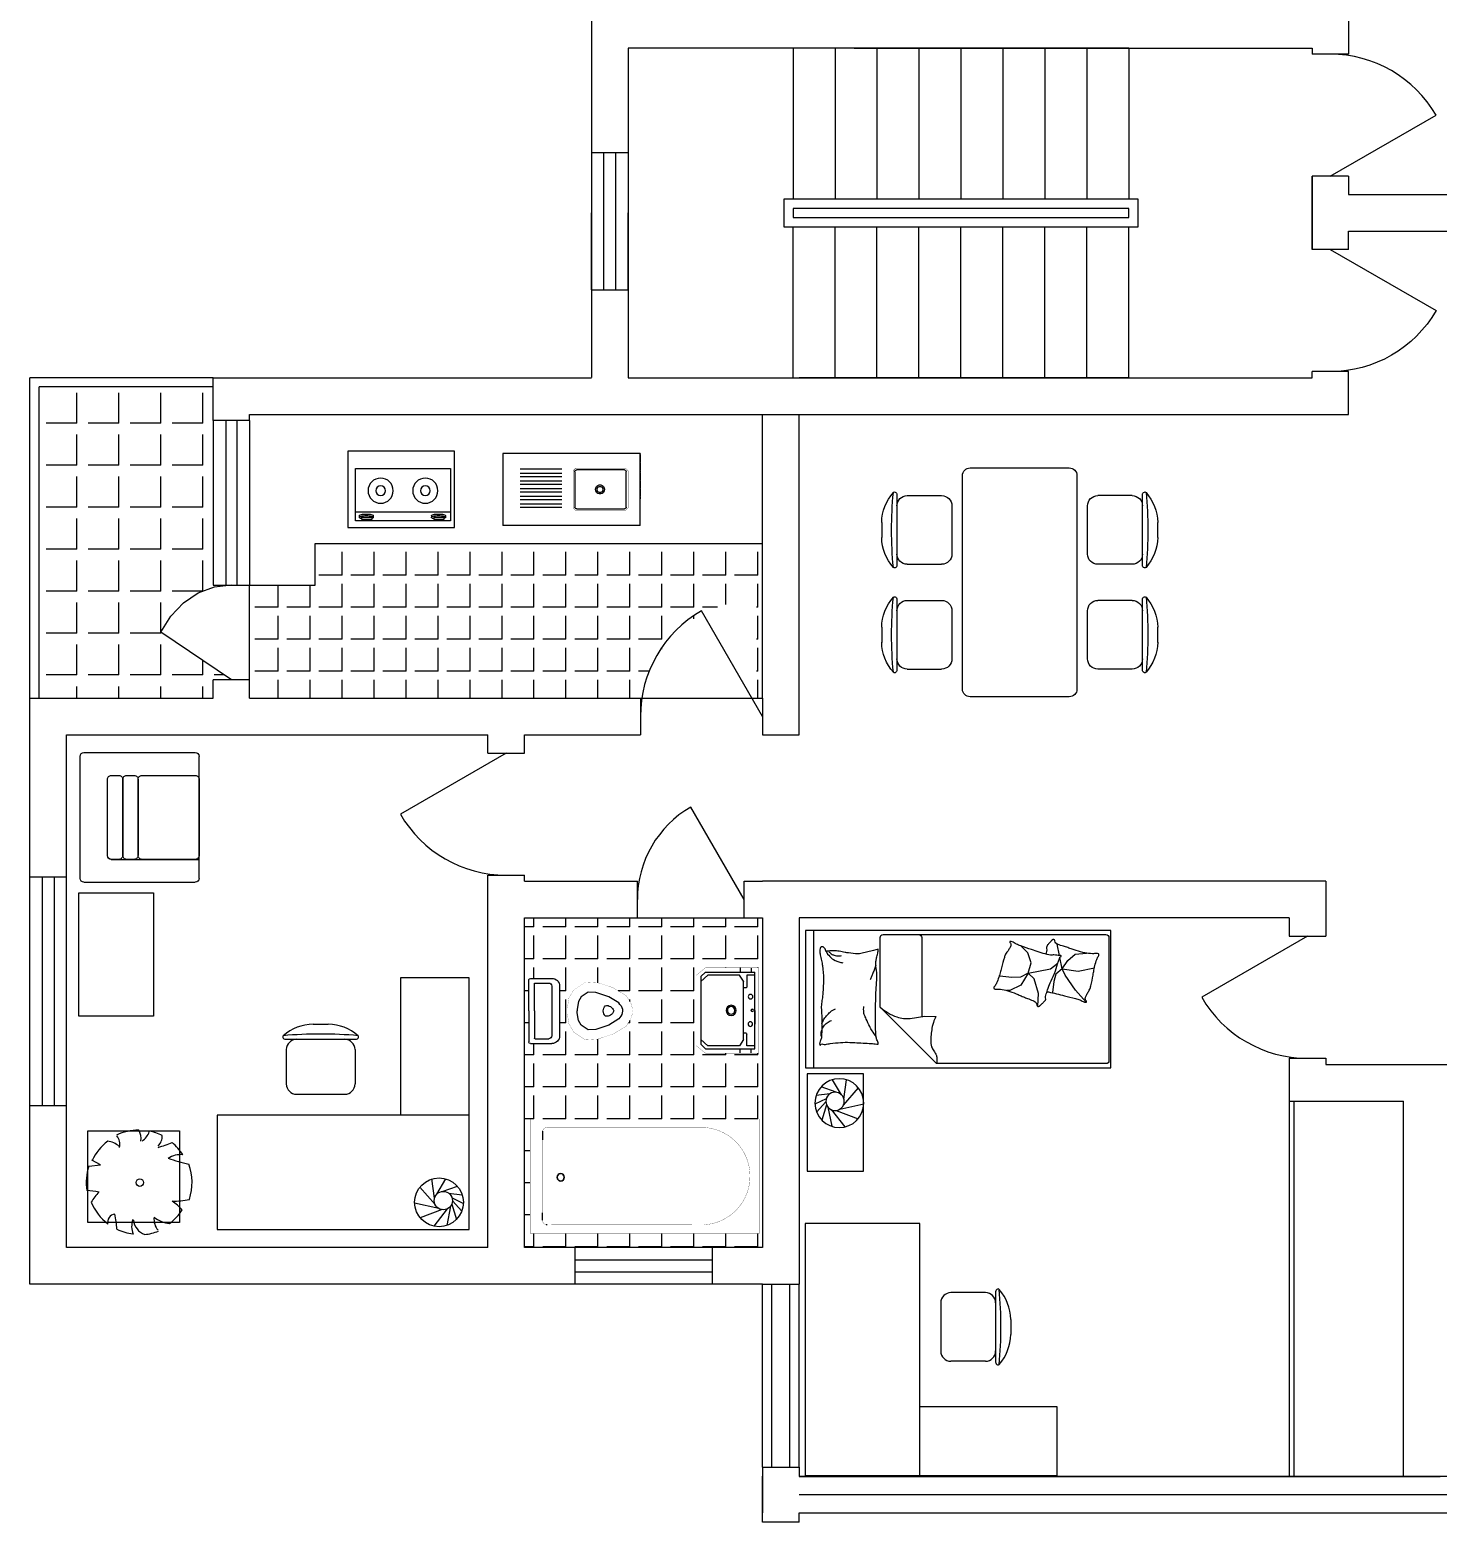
# Model space of a CAD drawing. Header units: millimetres. Extents: x 1155 to 52400, y 456 to 37454.
# Drawn here: x 35085 to 44311, y 456 to 10236 of the extents above; entities that cross this region are included whole.
import ezdxf
from ezdxf.enums import TextEntityAlignment as Align

# ---------------------------------------------------------------- set-up
doc = ezdxf.new("R2010")
doc.units = ezdxf.units.MM
doc.linetypes.add('HIDDEN', pattern=[7.5, 5, -2.5])
for name, color, linetype in [('PUB_WINDW', 7, 'Continuous'), ('STAIR', 2, 'Continuous'), ('TOTHER', 7, 'Continuous'), ('WALL', 255, 'Continuous'), ('WINDOW', 2, 'Continuous')]:
    doc.layers.add(name, color=color, linetype=linetype)
doc.styles.add('DIM_FONT', font='SIMPLEX', dxfattribs={"width": 0.8})
doc.styles.add('SIMPLEX', font='SIMPLEX.SHX')
doc.styles.get("Standard").update_dxf_attribs({"font": 'arial.ttf'})
pattern_1 = [(90, (-20705.88, -145890.8), (-209.55, -1e-14), [152.4, -57.15]), (180, (-20705.88, -145890.8), (-2e-30, -209.55), [152.4, -57.15])]

# ---------------------------------------------------------------- blocks, each defined once
blk = doc.blocks.new('M_E19')
for p, q in [((-323.5, -113.1), (-323.5, -455.5)), ((299.3, -113.1), (-323.5, -113.1)), ((299.3, -455.5), (299.3, -113.1)), ((-323.5, -399.8), (299.3, -399.8)), ((-323.5, -455.5), (299.3, -455.5)), ((-290.9, -422.1), (-290.8, -433.8)), ((-215.7, -431.5), (-280.4, -431.5)), ((-280.4, -431.5), (-280.4, -448.2)), ((-280.4, -448.2), (-215.7, -448.2)), ((-215.7, -448.2), (-215.7, -431.5)), ((-199.1, -423.2), (-199.1, -433.7)), ((182.1, -422.1), (182.2, -433.8)), ((192.6, -431.5), (192.6, -448.2)), ((257.3, -431.5), (192.6, -431.5)), ((192.6, -448.2), (257.3, -448.2)), ((257.3, -448.2), (257.3, -431.5)), ((273.9, -423.2), (273.9, -433.7))]:
    blk.add_line(p, q)
for points in [[(-199.1, -423.2, 0.259034), (-201, -419.8, 0.076276), (-212.5, -414.9, 0.036515), (-226.1, -412.4, 0.026615), (-244.9, -411.4, 0.026615), (-263.8, -412.4, 0.036515), (-277.3, -414.9, 0.076276), (-288.9, -419.8, 0.259034), (-290.8, -423.2, 0.078462), (-290.6, -424.5, 0.056762)], [(-199.1, -433.7, 0.259034), (-201, -430.3, 0.076276), (-212.5, -425.4, 0.036515), (-226.1, -422.9, 0.026615), (-244.9, -421.9, 0.026615), (-263.8, -422.9, 0.036515), (-277.3, -425.4, 0.076276), (-288.9, -430.3, 0.259034), (-290.8, -433.7, 0.259034), (-288.9, -437.2, 0.056762), (-280.4, -441.2, 0.036515)], [(-215.7, -442.9, 0.008736), (-212.5, -442.1, 0.076276), (-201, -437.2, 0.259034), (-199.1, -433.7, 0.259034)], [(273.9, -423.2, 0.259034), (272, -419.8, 0.076276), (260.5, -414.9, 0.036515), (246.9, -412.4, 0.026615), (228.1, -411.4, 0.026615), (209.2, -412.4, 0.036515), (195.7, -414.9, 0.076276), (184.1, -419.8, 0.259034), (182.2, -423.2, 0.078462), (182.4, -424.5, 0.056762)], [(273.9, -433.7, 0.259034), (272, -430.3, 0.076276), (260.5, -425.4, 0.036515), (246.9, -422.9, 0.026615), (228.1, -421.9, 0.026615), (209.2, -422.9, 0.036515), (195.7, -425.4, 0.076276), (184.1, -430.3, 0.259034), (182.2, -433.7, 0.259034), (184.1, -437.2, 0.056762), (192.6, -441.2, 0.036515)], [(257.3, -442.9, 0.008736), (260.5, -442.1, 0.076276), (272, -437.2, 0.259034), (273.9, -433.7, 0.259034)]]:
    blk.add_lwpolyline(points, format="xyb")
at = {"layer": 'TOTHER', "linetype": 'Continuous'}
for p, q in [((-350, 0), (350, 0)), ((-350, -500), (-350, 0)), ((350, 0), (350, -500)), ((350, -500), (-350, -500))]:
    blk.add_line(p, q, dxfattribs=at)
for centre, radius in [((-158.4, -258.5), 82.5), ((134.2, -258.5), 82.5), ((-158.4, -258.5), 31.6), ((134.2, -258.5), 31.6)]:
    blk.add_circle(centre, radius, dxfattribs=at)
at = {"width": 0.8, "flags": 9}
for tag in ['XSIZE', 'YSIZE']:
    blk.add_attdef(tag, (0, 0), '', height=0.5, dxfattribs=at)
blk = doc.blocks.new('M_C36OAK')
for p, q in [((-446.7, 1650), (-446.7, 750)), ((3.3, 1650), (-446.7, 1650)), ((3.3, 750), (3.3, 1650)), ((-1018.8, 1347.2), (-919.6, 1347.2)), ((-1199.2, 1247.2), (-739.2, 1247.2)), ((-1194.2, 1179.7), (-1194.2, 954.7)), ((-744.2, 1179.7), (-744.2, 954.7)), ((-1126.7, 887.2), (-811.7, 887.2)), ((-1646.7, 750), (-1646.7, 0)), ((3.3, 750), (-1646.7, 750)), ((3.3, 0), (3.3, 750)), ((-1646.7, 0), (3.3, 0))]:
    blk.add_line(p, q)
for centre, radius, start, end in [((-1009, 1031.7), 315.6, 91.76514, 130.72654), ((-969.2, -1430.7), 2712.7, 84.8023, 95.1977), ((-929.3, 1031.7), 315.6, 49.27346, 88.23486), ((-1208.4, 1263.3), 10, 130.72654, 202.66999), ((-1199.2, 1267.2), 20, 202.66999, 270), ((-1126.7, 1179.7), 67.5, 90, 180), ((-811.7, 1179.7), 67.5, 0, 90), ((-739.2, 1267.2), 20, 270, 337.33001), ((-730, 1263.3), 10, 337.33001, 49.27346), ((-1126.7, 954.7), 67.5, 180, 270), ((-811.7, 954.7), 67.5, 270, 0)]:
    blk.add_arc(centre, radius, start, end)
at = {"width": 0.8, "flags": 9}
for tag in ['XSIZE', 'YSIZE']:
    blk.add_attdef(tag, (0, 0), '', height=0.5, dxfattribs=at)
blk = doc.blocks.new('M_C5')
for p, q in [((-70.8, 21.3), (-105.6, 120.2)), ((-60.2, 62.7), (-49.6, 152.1)), ((-28.1, 85.6), (7.4, 159.8)), ((-9, 88), (58.7, 149.2)), ((12.2, 83.3), (111.9, 114.4)), ((-54, -14.1), (-153.6, 45)), ((25.5, 75.4), (152, 50)), ((42.3, 52.6), (156.1, -35.1)), ((48.3, 20.6), (102.1, -123.2)), ((-26.4, -30), (-153, -46.9)), ((14.5, -26.2), (-99.1, -125.6)), ((40.5, -2.3), (5.1, -160))]:
    blk.add_line(p, q)
for centre, radius in [((0, 0), 160), ((-11.2, 28), 60)]:
    blk.add_circle(centre, radius)
at = {"width": 0.8, "flags": 9}
for tag in ['XSIZE', 'YSIZE']:
    blk.add_attdef(tag, (0, 0), '', height=0.5, dxfattribs=at)
blk = doc.blocks.new('_DBLK')
blk.add_line((-0.5, 0), (0, -0.866))
blk.add_arc((-0.5, 0), 1, 300, 0)
at = {"style": 'SIMPLEX', "flags": 9}
blk.add_attdef('A', text='', height=1, dxfattribs=at).set_placement((0, 1.5), align=Align.MIDDLE)
blk = doc.blocks.new('_WBLK')
for p, q in [((-0.5, 0.5), (0.5, 0.5)), ((0.5, 0.1667), (-0.5, 0.1667)), ((0.5, -0.1667), (-0.5, -0.1667)), ((-0.5, -0.5), (0.5, -0.5))]:
    blk.add_line(p, q)
at = {"style": 'SIMPLEX', "flags": 9}
blk.add_attdef('A', text='', height=1, dxfattribs=at).set_placement((0, 1.5), align=Align.MIDDLE)
blk = doc.blocks.new('M_C56KIS')
for p, q in [((61.7, 318.4), (71.9, 242.2)), ((71.9, 242.2), (100.9, 299.1)), ((100.9, 299.1), (100.9, 299.1))]:
    blk.add_line(p, q)
blk.add_lwpolyline([(293.5, 324.8), (293.5, -275.2), (-306.5, -275.2), (-306.5, 324.8)], close=True)
blk.add_circle((-45.6, -15.7), 24.7)
for centre, radius, start, end in [((-45.5, -12.3), 339.7, 112.0103, 142.63916), ((-371.3, -21.6), 380.2, 45.97817, 58.53147), ((-666.1, 364.7), 570.3, 348.57282, 356.66489), ((-45.5, -12.3), 347.7, 72.04261, 98.475), ((-45.5, -12.3), 341.3, 37.27508, 64.82454), ((-307.3, 139.4), 56.5, 8.94104, 100.01075), ((-45.5, -12.3), 338.2, 154.34983, 173.03562), ((-402.3, 850.1), 717.9, 274.14646, 282.12381), ((206.6, 198.5), 84.2, 254.85549, 310.96), ((82.2, 215.4), 145.4, 319.72033, 351.71513), ((-45.5, -12.3), 344.9, 0.53215, 25.58564), ((-277.2, -87.6), 115.3, 97.39115, 159.69517), ((-332.4, -104.8), 142.8, 71.80085, 110.59915), ((-45.5, -12.3), 341.7, 185.92362, 201.5277), ((241, 101.5), 125.1, 263.27749, 297.81284), ((333.1, 45), 130.8, 215.38683, 249.7411), ((-45.5, -12.3), 343.9, 334.07665, 348.90213), ((-287, -214.4), 105.9, 81.83138, 131.82782), ((-119.4, -230.2), 194.5, 141.65823, 174.30928), ((1198.9, 166.7), 1057.6, 196.63975, 201.90994), ((262.1, -63.1), 99.6, 227.04539, 270.96505), ((-45.5, -12.3), 333.1, 216.59404, 237.44638), ((-456.1, -26.3), 353.3, 310.85359, 325.19299), ((258.5, -243.2), 424.8, 177.9455, 193.21463), ((1320, -610.6), 1273.6, 161.28649, 167.54511), ((-13.5, -284.1), 151.3, 354.73226, 32.8544), ((-45.5, -12.3), 339.1, 302.60984, 320.67525), ((-45.5, -12.3), 345.8, 251.53073, 290.62997)]:
    blk.add_arc(centre, radius, start, end)
at = {"style": 'DIM_FONT', "width": 0.8, "flags": 9}
for tag in ['YSIZE', 'XSIZE']:
    blk.add_attdef(tag, (0, 0), '', height=0.5, dxfattribs=at)
blk = doc.blocks.new('M_C33SQR')
for p, q in [((-432.9, 755), (-432.9, 25)), ((392.1, 780), (-407.9, 780)), ((417.1, 755), (417.1, 25)), ((242.1, 600), (-257.9, 600)), ((267.1, 575), (267.1, 0)), ((392.1, 0), (-407.9, 0))]:
    blk.add_line(p, q)
for points in [[(242.1, 600), (-257.9, 600, 0.414214), (-282.9, 575), (-282.9, 525, 0.414214), (-257.9, 500), (242.1, 500, 0.414214), (267.1, 525), (267.1, 575, 0.414214)], [(242.1, 500), (-257.9, 500, 0.414214), (-282.9, 475), (-282.9, 425, 0.414214), (-257.9, 400), (242.1, 400, 0.414214), (267.1, 425), (267.1, 475, 0.414214)], [(242.1, 400), (-257.9, 400, 0.414214), (-282.9, 375), (-282.9, 25, 0.414214), (-257.9, 0), (242.1, 0, 0.414214), (267.1, 25), (267.1, 375, 0.414214)]]:
    blk.add_lwpolyline(points, format="xyb", close=True)
for centre, start, end in [((-407.9, 755), 90, 180), ((392.1, 755), 0, 90), ((242.1, 575), 0, 90), ((-407.9, 25), 180, 270), ((392.1, 25), 270, 0)]:
    blk.add_arc(centre, 25, start, end)
at = {"width": 0.8, "flags": 9}
for tag in ['XSIZE', 'YSIZE']:
    blk.add_attdef(tag, (0, 0), '', height=0.5, dxfattribs=at)
blk = doc.blocks.new('M_C55HKH')
for p, q in [((0, -52.4), (900, -52.4)), ((502.6, -488.5), (45.8, -488.5)), ((502.6, -488.5), (871.6, -858.3)), ((25.8, -508.5), (25.8, -1967.8)), ((45.8, -761.1), (564.4, -761.1)), ((871.6, -1967.8), (871.6, -858.3)), ((299.4, -1273), (294.5, -1270)), ((306.6, -1352.3), (299.4, -1273)), ((304.8, -1407.4), (306.6, -1352.3)), ((357, -1410.4), (393.4, -1337.5)), ((393.4, -1337.5), (392.3, -1318.1)), ((146.2, -1456.3), (99.8, -1409.5)), ((210.6, -1478.3), (146.2, -1456.3)), ((278.4, -1459.1), (210.6, -1478.3)), ((278.4, -1459.1), (251, -1605.9)), ((278.4, -1459.1), (304.8, -1407.4)), ((278.4, -1459.1), (357, -1410.4)), ((316.5, -1498.2), (278.4, -1459.1)), ((412.1, -1526.9), (316.5, -1498.2)), ((495.3, -1522.7), (412.1, -1526.9)), ((163.5, -1664.3), (88.8, -1648.6)), ((218.9, -1643.3), (211.2, -1652.3)), ((251, -1605.9), (218.9, -1643.3)), ((249.3, -1682.4), (286.2, -1639.5)), ((286.2, -1639.5), (333.2, -1627.5)), ((333.2, -1627.5), (405.4, -1617.7)), ((195.7, -1717.6), (153.5, -1766.5)), ((249.3, -1682.4), (175.1, -1666.8)), ((249.3, -1682.4), (195.7, -1717.6)), ((249.3, -1682.4), (266, -1787)), ((292.2, -1700.3), (249.3, -1682.4)), ((391.2, -1768.8), (292.2, -1700.3)), ((153.5, -1766.5), (147.3, -1840.5)), ((266, -1787), (242.8, -1892.3)), ((468.8, -1838.9), (391.2, -1768.8)), ((45.8, -1987.8), (851.6, -1987.8))]:
    blk.add_line(p, q)
blk.add_lwpolyline([(0, -2000), (0, 0), (900, 0), (900, -2000)], close=True)
for points in [[(135.1, -133.6, -0.263368), (107.1, -114.8, -0.494818), (116.3, -96.1, -0.049225), (134, -94.3, -0.036831), (157.6, -96.1, -0.031893), (195.6, -104.2, 0.035782), (229.5, -111.2, 0.032941), (319.2, -117.1, 0.026564), (430.4, -111.2, 0.017905), (467.9, -105.8, -0.033397), (488.1, -103.6, -0.03204), (525.2, -104.3, 0.018442), (589.5, -107.3, 0.010837), (654.3, -106.6, 0.014624), (702.2, -103.6, 0.111249), (724.7, -96.3, -0.153708), (741.6, -92.3, -0.076444), (749.1, -94, -0.215512), (751, -96.1, -0.585858), (748.4, -99.1, 0.363489), (743.5, -101.7, 0.191716), (743.4, -113.2, -0.129675), (745.4, -129.9, -0.01735), (742.4, -146.7, 0.019326), (739.8, -161.8, 0.018818), (733.1, -230.1, 0.021828), (732.2, -289.4, 0.006204), (733.6, -323.2, 0.001963), (739.8, -430.1, 0.028341), (744, -466.2, -0.117014), (743.5, -475.1, -0.36606), (742.1, -476.1, -0.03973), (728.5, -473.3, -0.048309), (714.7, -467.8, 0.062981), (704.1, -463.9, 0.04058), (680.7, -460.5, 0.014345), (613.9, -458.3, 0.005484), (488.5, -459, 0.007153), (392.3, -462, 0.008762), (349.8, -464.7, -0.008153), (304.1, -467.6, -0.06251), (247, -463.2, 0.078669), (201.4, -461.2, 0.047825), (179, -465.9, -0.034494), (148.2, -473.3, -0.023571), (122.9, -476.3, -0.510228), (121.9, -475.1), (129.4, -445.1), (150.1, -362.6, 0.073041), (152.1, -343, 0.023305), (146.3, -281.9, 0.018299), (142.3, -259, -0.01097), (134.9, -221, -0.042281), (132, -186.7, -0.027201), (134.9, -133.3)], [(133.4, -149.6, -0.05369), (147.6, -162.6, -0.070312), (155.7, -174.9, -0.015448), (159.5, -183.4, -0.013244), (163.2, -193.7, -0.082127), (166.2, -211.7, -0.064164), (163.2, -234.9)], [(134.9, -133.6, -0.077379), (169.7, -158.9, -0.077379), (195.2, -193.7, -0.047525), (205.1, -218.3, -0.047525), (210.2, -244.3)], [(608.9, -107.4, 0.027842), (585.2, -118, 0.048685), (572.6, -126.1, 0.023666), (544.7, -150.5, 0.031223), (525.7, -171.1, 0.046801), (520.6, -178.8, 0.023191), (512.5, -195.5)], [(690.9, -101.7, 0.088153), (656.4, -105.2, 0.088153), (625.2, -120.5, 0.077547), (603.6, -142.1, 0.077547), (589.5, -169.3)], [(694.7, -462, 0.016108), (655.8, -435.8, 0.024599), (629, -420.7, 0.009477), (579.9, -397.4, 0.015937), (550.1, -385.1, 0.072521), (533.7, -381.5, 0.033339), (497.5, -381.3)], [(225.5, -460.5, 0.009729), (252.8, -451.5, 0.009729), (279.7, -441.4, 0.007971), (301.4, -432.3, 0.007971), (322.9, -422.6)], [(502.6, -488.5, -0.085272), (565.9, -598.6, -0.124044), (575.2, -686.2), (561.5, -781.6), (563.3, -854.1)], [(563.3, -854.1, -0.027362), (601.8, -837.7, -0.040834), (628.9, -830.3, -0.038441), (716.6, -820.8, -0.076528), (760.7, -826.1, -0.103649), (788.2, -840.5, 0.093398), (818.4, -857, 0.072727), (840.5, -860.8, 0.052315), (871.6, -858.3)], [(400.3, -1581.4, 0.025626), (401.8, -1590.8, 0.0108), (426.4, -1696.7, 0.00456), (445.4, -1768.5, 0.01125), (454.1, -1797.4, 0.069394), (461.7, -1813.2, -0.079756), (468.1, -1827, -0.106399), (468.8, -1838.9, -0.328642), (465.8, -1841.8, -0.299547), (460.8, -1839.5, 0.189917), (454.1, -1834.5, 0.033518), (446, -1832.9, 0.075627), (442.4, -1833, 0.053489), (435.9, -1834.8, 0.017838), (417.6, -1843, 0.038394), (397.1, -1855.1, -0.059529), (383.5, -1862.4, -0.035943), (361.9, -1869, -0.011245), (291.4, -1883.8, -0.006203), (259.2, -1889.3, 0.010783), (240.6, -1892.7, 0.019485), (229.8, -1895.4, 0.005062), (188.4, -1907.7, 0.101392), (167.2, -1919.3, -0.223768), (156.1, -1922.3, -0.25558), (152.7, -1919.5, -0.081563), (149.7, -1906.7, -0.071805), (150.7, -1893, 0.069985), (151.8, -1879, 0.03546), (145.4, -1830.7, 0.029432), (130.3, -1774, 0.001554), (121.1, -1746.5, -0.00152), (111.6, -1718.4, -0.004735), (102.3, -1689.3, 0.00382), (90.8, -1653.2, 0.296001), (66.5, -1633.6, -0.649774), (60.7, -1615.9, -0.02319), (64.7, -1612.6, 0.0288), (67.9, -1609.9, 0.005727), (73, -1605.1, -0.004358), (79.6, -1598.7, -0.027528), (94.1, -1586.2, -0.046214), (103.8, -1580.2, -0.194121), (117.3, -1579, 0.133719), (136.6, -1579.7, 0.005779), (154.6, -1575.2, 0.008882)]]:
    blk.add_lwpolyline(points, format="xyb")
blk.add_lwpolyline([(345.4, -1251, 0.101392), (365.7, -1237.8, -0.223768), (376.5, -1234, -0.25558), (380.2, -1236.5, -0.081563), (384.2, -1249.1, -0.071805), (384.2, -1262.7, 0.069985), (384.1, -1276.8, 0.03546), (394.2, -1324.5, 0.029432), (413.7, -1379.8, 0.001554), (425, -1406.6, -0.00152), (436.5, -1433.9, -0.004735), (448, -1462.2, 0.00382), (462.3, -1497.3, 0.296001), (488, -1515, -0.649774), (495.1, -1532.2, -0.02319), (491.4, -1535.7, 0.0288), (488.4, -1538.7, 0.005727), (483.8, -1543.9, -0.004358), (477.7, -1550.8, -0.027528), (464.1, -1564.3, -0.046214), (454.9, -1571.1, -0.194121), (441.5, -1573.2, 0.133719), (422.3, -1574.1, 0.011505), (387.3, -1586.1, 0.008882), (342.6, -1603.5, 0.012426), (285.7, -1628.6, -0.033612), (264.2, -1636.9), (217.8, -1651.5), (182, -1662.8, 0.224341), (170.4, -1673.5, -0.722772), (163.3, -1673.1, -0.103513), (163.2, -1670, 0.053465), (163.5, -1664.3, 0.030109), (161.3, -1645.6, -0.031436), (159.2, -1627.7, -0.05324), (159.9, -1615.6, 0.05518), (160.5, -1603.9, 0.056271), (157, -1583.3, 0.0108), (124.3, -1479.6, 0.00456), (99.8, -1409.5, 0.01125), (89, -1381.3, 0.069394), (80.2, -1366.2, -0.079756), (72.8, -1352.9, -0.106399), (71.2, -1341.1, -0.328642), (73.9, -1337.9, -0.299547), (79.1, -1339.9, 0.189917), (86.1, -1344.3, 0.033518), (94.3, -1345.3, 0.075627), (98, -1345, 0.053489), (104.3, -1342.6, 0.017838), (121.9, -1333, 0.038394), (141.4, -1319.4, -0.059529), (154.4, -1311.1, -0.035943), (175.4, -1302.8, -0.011245), (244.6, -1282.8, -0.006203), (276.3, -1274.7, 0.010783), (294.5, -1270, 0.019485), (305.2, -1266.5, 0.005062)], format="xyb", close=True)
for centre, start, end in [((45.8, -508.5), 90, 180), ((45.8, -741.1), 180, 270), ((45.8, -1967.8), 180, 270), ((851.6, -1967.8), 270, 0)]:
    blk.add_arc(centre, 20, start, end)
at = {"style": 'DIM_FONT', "width": 0.8, "flags": 9}
for tag in ['YSIZE', 'XSIZE']:
    blk.add_attdef(tag, (0, 0), '', height=0.5, dxfattribs=at)
blk = doc.blocks.new('M_E7')
for p, q in [((-10, 111.7), (-151.3, 111.7)), ((0, -101.7), (0, 101.7)), ((-201.3, 61.7), (-201.3, -265.1)), ((-149.8, 60.8), (-149.8, -264.1)), ((-41.4, 80.8), (-129.8, 80.8)), ((-36.4, -101.7), (-36.4, 75.8)), ((-36.4, -101.7), (-36.4, -279.1)), ((0, -101.7), (0, -305.1)), ((-41.4, -284.1), (-129.8, -284.1)), ((-10, -315.1), (-151.3, -315.1))]:
    blk.add_line(p, q)
at = {"const_width": 1}
for points in [[(-651.5, -24.2), (-636.8, -1.2), (-550.4, 50.7), (-450.5, 83.3), (-371.3, 88.4), (-294, 36.9), (-262.2, -17.7), (-251.9, -84.3), (-251.9, -101.7)], [(-650.7, -180.4), (-636.8, -202.2), (-550.4, -254.1), (-450.5, -286.7), (-371.3, -291.8), (-294, -240.3), (-262.2, -185.7), (-251.9, -119.1), (-251.9, -101.7)]]:
    blk.add_lwpolyline(points, dxfattribs=at)
for points in [[(-596.6, -59.2), (-590.1, -49.1), (-523.1, -8.9), (-438.1, 18.9), (-389.1, 22), (-342.7, -8.9), (-324.7, -39.9), (-317, -89.3), (-317, -101.7)], [(-595.8, -145.3), (-590.1, -154.2), (-523.1, -194.5), (-438.1, -222.3), (-389.1, -225.4), (-342.7, -194.5), (-324.7, -163.5), (-317, -114), (-317, -101.7)]]:
    blk.add_lwpolyline(points)
blk.add_lwpolyline([(-644.2, -14.8, 0.39866), (-642.7, -190.6, 0.39866)], format="xyb", dxfattribs=at)
for centre, radius, start, end in [((-151.3, 61.7), 50, 90, 180), ((-10, 101.7), 10, 0, 90), ((-129.8, 60.8), 20, 90, 180), ((-41.4, 75.8), 5, 0, 90), ((-550.8, -101.9), 62.6, 137.03811, 223.97897), ((-510.5, -114.3), 47.8, 77.26414, 164.66522), ((-541.2, -102.8), 54.1, 1.1332, 40.38164), ((-510.5, -89), 47.8, 195.33478, 282.73586), ((-541.2, -100.6), 54.1, 319.61836, 358.8668), ((-151.3, -265.1), 50, 180, 270), ((-129.8, -264.1), 20, 180, 270), ((-41.4, -279.1), 5, 270, 0), ((-10, -305.1), 10, 270, 0)]:
    blk.add_arc(centre, radius, start, end)
at = {"width": 0.8, "flags": 9}
for tag in ['XSIZE', 'YSIZE']:
    blk.add_attdef(tag, (0, 0), '', height=0.5, dxfattribs=at)
blk = doc.blocks.new('M_E0')
for p, q in [((-277.4, -50.8), (-250.9, -50.8)), ((-250.9, -26), (251.3, -26)), ((-250.9, -349.5), (-250.9, -26)), ((-231.8, -26), (-231.8, -79)), ((-231.8, -79), (-154.3, -79)), ((-149.3, -84), (-149.3, -100.3)), ((0.2, -26), (-89.8, -26)), ((-89.8, -26), (90.2, -26)), ((148.2, -84), (148.2, -100.3)), ((232.2, -79), (153.2, -79)), ((232.2, -26), (232.2, -79)), ((251.3, -349.5), (251.3, -26)), ((279.3, -50.8), (252.7, -50.8)), ((-278.9, -123.2), (-250.9, -123.2)), ((-190.6, -100.3), (-231.8, -126.8)), ((-231.8, -126.8), (-231.8, -335.3)), ((-190.6, -100.3), (189.4, -100.3)), ((192.2, -101.1), (232.1, -126.8)), ((232.1, -126.8), (232.1, -335.3)), ((280.7, -123.2), (252.7, -123.2)), ((-221.5, -381.3), (-250.9, -349.5)), ((-231.8, -335.3), (-190.6, -381.3)), ((221.8, -381.3), (-221.5, -381.3)), ((232.1, -335.3), (190.9, -381.3)), ((221.8, -381.3), (251.3, -349.5))]:
    blk.add_line(p, q)
at = {"const_width": 1.5}
for points in [[(-280, 0), (-280, -350)], [(-280, 0), (280, 0)], [(280, 0), (280, -350)], [(-280, -350), (-230, -410)], [(280, -350), (230, -410)], [(-230, -410), (230, -410)]]:
    blk.add_lwpolyline(points, dxfattribs=at)
for centre, radius in [((-88.9, -56.1), 15), ((0.9, -43.7), 8), ((90.8, -54.3), 15), ((0.9, -181.6), 33.1), ((0.9, -181.6), 24.9)]:
    blk.add_circle(centre, radius)
for centre, start, end in [((-154.3, -84), 0, 90), ((153.2, -84), 90, 180), ((189.4, -105.3), 57.24435, 90)]:
    blk.add_arc(centre, 5, start, end)
at = {"width": 0.8, "flags": 9}
for tag in ['XSIZE', 'YSIZE']:
    blk.add_attdef(tag, (0, 0), '', height=0.5, dxfattribs=at)
blk = doc.blocks.new('M_E4')
for p, q in [((670.2, -79.9), (670.2, -136.6)), ((670.2, -85.9), (670.2, -97)), ((670, -662.9), (670, -613.6))]:
    blk.add_line(p, q)
at = {"const_width": 1.5}
for points in [[(-750, -750), (-750, 0)], [(-750, 0), (750, 0)], [(750, 0), (750, -750)], [(607.9, -55.9), (640.2, -55.9)], [(670, -89.8), (670, -656.4)], [(670, -662.9), (670, -654.6)], [(750, -750), (-750, -750)]]:
    blk.add_lwpolyline(points, dxfattribs=at)
for points in [[(-399.3, -55.8, 0.930688), (-387.6, -693, 0.930688)], [(670.2, -85.9, 0.414214), (640.2, -55.9, 0.414214)], [(670, -89.8, 0.041784), (669.6, -84.8, 0.412615)], [(640, -692.9, 0.414214), (670, -662.9, 0.414214)]]:
    blk.add_lwpolyline(points, format="xyb", dxfattribs=at)
at = {"const_width": 1.5, "flags": 128}
for points in [[(-399.3, -55.8), (607.9, -55.9)], [(-399.3, -694.2), (645.3, -692.5)]]:
    blk.add_lwpolyline(points, dxfattribs=at)
for radius in [25, 23]:
    blk.add_circle((550, -381.2), radius)
blk.add_arc((640, -662.9), 30, 270, 280.17596)
at = {"width": 0.8, "flags": 9}
for tag in ['XSIZE', 'YSIZE']:
    blk.add_attdef(tag, (0, 0), '', height=0.5, dxfattribs=at)
blk = doc.blocks.new('M_C25MYD')
for p, q in [((-389.1, 921.2), (-289.9, 921.2)), ((297.8, 921.2), (396.9, 921.2)), ((-569.5, 821.2), (-109.5, 821.2)), ((117.3, 821.2), (577.3, 821.2)), ((-564.5, 753.7), (-564.5, 528.7)), ((-114.5, 753.7), (-114.5, 528.7)), ((122.3, 753.7), (122.3, 528.7)), ((572.3, 753.7), (572.3, 528.7)), ((703.9, 391.9), (-696.1, 391.9)), ((-497, 461.2), (-182, 461.2)), ((189.8, 461.2), (504.8, 461.2)), ((-746.1, 341.9), (-746.1, -308.1)), ((753.9, -308.1), (753.9, 341.9)), ((-696.1, -358.1), (703.9, -358.1)), ((-182, -427.3), (-497, -427.3)), ((504.8, -427.3), (189.8, -427.3)), ((-564.5, -719.8), (-564.5, -494.8)), ((-114.5, -719.8), (-114.5, -494.8)), ((122.3, -719.8), (122.3, -494.8)), ((572.3, -719.8), (572.3, -494.8)), ((-109.5, -787.3), (-569.5, -787.3)), ((577.3, -787.3), (117.3, -787.3)), ((-289.9, -887.3), (-389.1, -887.3)), ((396.9, -887.3), (297.8, -887.3))]:
    blk.add_line(p, q)
for centre, radius, start, end in [((-379.3, 605.7), 315.6, 91.76514, 130.72654), ((-299.6, 605.7), 315.6, 49.27346, 88.23486), ((307.5, 605.7), 315.6, 91.76514, 130.72654), ((387.2, 605.7), 315.6, 49.27346, 88.23486), ((-578.7, 837.3), 10, 130.72654, 202.66999), ((-569.5, 841.2), 20, 202.66999, 270), ((-339.5, -1856.7), 2712.7, 84.8023, 95.1977), ((-497, 753.7), 67.5, 90, 180), ((-182, 753.7), 67.5, 0, 90), ((-109.5, 841.2), 20, 270, 337.33001), ((-100.3, 837.3), 10, 337.33001, 49.27346), ((108.1, 837.3), 10, 130.72654, 202.66999), ((117.3, 841.2), 20, 202.66999, 270), ((347.3, -1856.7), 2712.7, 84.8023, 95.1977), ((189.8, 753.7), 67.5, 90, 180), ((504.8, 753.7), 67.5, 0, 90), ((577.3, 841.2), 20, 270, 337.33001), ((586.6, 837.3), 10, 337.33001, 49.27346), ((-497, 528.7), 67.5, 180, 270), ((-182, 528.7), 67.5, 270, 0), ((189.8, 528.7), 67.5, 180, 270), ((504.8, 528.7), 67.5, 270, 0), ((-696.1, 341.9), 50, 90, 180), ((703.9, 341.9), 50, 0, 90), ((-696.1, -308.1), 50, 180, 270), ((703.9, -308.1), 50, 270, 0), ((-497, -494.8), 67.5, 90, 180), ((-182, -494.8), 67.5, 0, 90), ((189.8, -494.8), 67.5, 90, 180), ((504.8, -494.8), 67.5, 0, 90), ((-497, -719.8), 67.5, 180, 270), ((-182, -719.8), 67.5, 270, 0), ((189.8, -719.8), 67.5, 180, 270), ((504.8, -719.8), 67.5, 270, 0), ((-578.7, -803.5), 10, 157.33001, 229.27346), ((-569.5, -807.3), 20, 90, 157.33001), ((-379.3, -571.9), 315.6, 229.27346, 268.23486), ((-339.5, 1890.5), 2712.7, 264.8023, 275.1977), ((-299.6, -571.9), 315.6, 271.76514, 310.72654), ((-109.5, -807.3), 20, 22.66999, 90), ((-100.3, -803.5), 10, 310.72654, 22.66999), ((108.1, -803.5), 10, 157.33001, 229.27346), ((117.3, -807.3), 20, 90, 157.33001), ((307.5, -571.9), 315.6, 229.27346, 268.23486), ((347.3, 1890.5), 2712.7, 264.8023, 275.1977), ((387.2, -571.9), 315.6, 271.76514, 310.72654), ((577.3, -807.3), 20, 22.66999, 90), ((586.6, -803.5), 10, 310.72654, 22.66999)]:
    blk.add_arc(centre, radius, start, end)
at = {"width": 0.8, "flags": 9}
for tag in ['XSIZE', 'YSIZE']:
    blk.add_attdef(tag, (0, 0), '', height=0.5, dxfattribs=at)
blk = doc.blocks.new('M_E16')
for p, q in [((-358.7, -350.6), (-358.7, -119.3)), ((-346.9, -107.1), (-34.1, -107.1)), ((-22.3, -119.3), (-22.3, -350.6)), ((63.3, -103.3), (335.6, -103.3)), ((63.3, -131.7), (335.6, -131.7)), ((63.3, -153.3), (335.6, -153.3)), ((63.3, -181.7), (335.6, -181.7)), ((63.3, -203.3), (335.6, -203.3)), ((63.3, -231.7), (335.6, -231.7)), ((63.3, -253.3), (335.6, -253.3)), ((63.3, -281.7), (335.6, -281.7)), ((-34.1, -362.8), (-346.9, -362.8)), ((63.3, -303.3), (335.6, -303.3)), ((63.3, -331.7), (335.6, -331.7)), ((63.3, -353.3), (335.6, -353.3))]:
    blk.add_line(p, q)
for points, const_width in [([(-352.8, -95), (-370.5, -113.2)], 1.91), ([(-352.8, -95), (-28.2, -95)], 1.8), ([(-10.5, -113.2), (-28.2, -95)], 1.91), ([(-370.5, -356.7), (-370.5, -113.2)], 2), ([(-10.5, -113.2), (-10.5, -356.7)], 2), ([(-370.5, -356.7), (-352.8, -375)], 1.91), ([(-28.2, -375), (-352.8, -375)], 1.8), ([(-28.2, -375), (-10.5, -356.7)], 1.91)]:
    blk.add_lwpolyline(points, dxfattribs=dict(const_width=const_width))
for points in [[(-346.9, -107.1), (-350.9, -107.9), (-354.4, -110), (-357.1, -113.2), (-358.5, -117.2), (-358.7, -119.3)], [(-22.3, -119.3), (-23, -115.1), (-25, -111.5), (-28.2, -108.8), (-32, -107.3), (-34.1, -107.1)], [(-216.3, -235), (-214.5, -245.4), (-209.4, -254.5), (-201.5, -261.3), (-191.9, -264.9), (-181.7, -264.9), (-172, -261.3), (-164.2, -254.5), (-159.1, -245.4), (-157.3, -235), (-159.1, -224.6), (-164.2, -215.4), (-172, -208.6), (-181.7, -205), (-191.9, -205), (-201.5, -208.6), (-209.4, -215.4), (-214.5, -224.6), (-216.3, -235)], [(-206, -235), (-204.8, -241.7), (-201.5, -247.7), (-196.4, -252.1), (-190.1, -254.4), (-183.5, -254.4), (-177.2, -252.1), (-172.1, -247.7), (-168.8, -241.7), (-167.6, -235), (-168.8, -228.2), (-172.1, -222.2), (-177.2, -217.8), (-183.5, -215.5), (-190.1, -215.5), (-196.4, -217.8), (-201.5, -222.2), (-204.8, -228.2), (-206, -235)], [(-358.7, -350.6), (-358, -354.8), (-355.9, -358.4), (-352.8, -361.2), (-348.9, -362.6), (-346.9, -362.8)], [(-34.1, -362.8), (-30, -362.1), (-26.5, -359.9), (-23.9, -356.7), (-22.4, -352.7), (-22.3, -350.6)]]:
    blk.add_lwpolyline(points)
at = {"layer": 'TOTHER', "linetype": 'Continuous'}
for p, q in [((-450, 0), (450, 0)), ((-450, -470.6), (-450, 0)), ((450, 0), (450, -470.6)), ((-450, -470.6), (450, -470.6))]:
    blk.add_line(p, q, dxfattribs=at)
at = {"layer": 'TOTHER', "linetype": 'HIDDEN'}
blk.add_line((-450, 0), (-450, -300), dxfattribs=at)
at = {"width": 0.8, "flags": 9}
for tag in ['XSIZE', 'YSIZE']:
    blk.add_attdef(tag, (0, 0), '', height=0.5, dxfattribs=at)
blk = doc.blocks.new('1T4F30')
h = blk.add_hatch()
h.set_pattern_fill('ANGLE,_O', color=256, scale=1000, angle=90)
h.set_pattern_definition([(90, (-1458.43, -225267.3), (-275, -2e-14), [200, -75]), (180, (-1458.43, -225267.3), (0, -275), [200, -75])])
h.paths.add_polyline_path([(-21168.6, -26373.7), (-21085.5, -26286.4), (-20988.7, -26221.1), (-20891.2, -26184.2), (-20891.2, -25090.9), (-20891.2, -24870.9), (-22031.2, -24870.9), (-22031.2, -26910.9), (-20891.2, -26910.9), (-20891.2, -26790.9), (-20771.2, -26790.9), (-21234.2, -26479.2)])
h = blk.add_hatch()
h.set_pattern_fill('ANGLE,_O', color=256, scale=30, angle=90)
h.set_pattern_definition(pattern_1)
h.paths.add_polyline_path([(-20222.4, -25897.4), (-20222.4, -26169.6), (-20651.2, -26169.6), (-20651.2, -26790.9), (-20651.2, -26910.9), (-18091.2, -26910.9), (-18081.7, -26910.9, -0.3685), (-17331.2, -26270.9), (-17331.2, -26910.9), (-17291.2, -26910.9), (-17291.2, -25897.4)])
h = blk.add_hatch()
h.set_pattern_fill('ANGLE,_O', color=256, scale=30, angle=90)
h.set_pattern_definition(pattern_1)
h.paths.add_polyline_path([(-17291.2, -28350.9), (-17411.2, -28350.9), (-18111.2, -28350.9), (-18851.2, -28350.9), (-18851.2, -30510.9), (-18521.2, -30510.9), (-17621.2, -30510.9), (-17291.2, -30510.9)])
h.paths.add_polyline_path([(-17725.1, -29187.7), (-17725.1, -28727.7), (-17665.1, -28677.7), (-17315.1, -28677.7), (-17315.1, -29237.7), (-17665.1, -29237.7)], flags=16)
h.paths.add_polyline_path([(-18185.1, -29061.1), (-18271.5, -29113), (-18371.4, -29145.7), (-18450.6, -29150.7), (-18527.9, -29099.2), (-18559.7, -29044.6), (-18570.1, -28978), (-18570.1, -28960.6), (-18570.1, -28943.2), (-18559.7, -28876.6), (-18527.9, -28822.1), (-18450.6, -28770.5), (-18371.4, -28775.6), (-18271.5, -28808.2), (-18185.1, -28860.1), (-18173, -28879, -0.36575), (-18174.1, -29043.8)], flags=16)
h.paths.add_polyline_path([(-17696.4, -29179.2), (-17696.4, -28735.9), (-17664.6, -28706.4), (-17341.1, -28706.4), (-17341.1, -29208.6), (-17664.6, -29208.6)], flags=0)
h.paths.add_polyline_path([(-18231.8, -29013.2), (-18298.8, -29053.4), (-18383.8, -29081.2), (-18432.8, -29084.3), (-18479.2, -29053.4), (-18497.2, -29022.4), (-18504.9, -28973), (-18504.9, -28960.6), (-18504.9, -28948.3), (-18497.2, -28898.8), (-18479.2, -28867.9), (-18432.8, -28836.9), (-18383.8, -28840.1), (-18298.8, -28867.9), (-18231.8, -28908.1), (-18225.3, -28918.2, -0.39866), (-18226.1, -29004.3)], flags=0)
h.paths.add_polyline_path([(-18321.9, -28994.6, -0.172948), (-18334.8, -28960.6, -0.172948), (-18321.9, -28926.6, -0.40099), (-18265.3, -28960.6, -0.40099)], flags=0)
h.paths.add_polyline_path([(-17313.1, -29669.1), (-17313.1, -30419.1), (-18813.1, -30419.1), (-18813.1, -29669.1)], flags=16)
h.paths.add_polyline_path([(-18733.1, -29758.6, -0.00012), (-18733.1, -29758.6), (-18733.1, -29759, -0.002696)], flags=0)
h.paths.add_polyline_path([(-17529.7, -28956.8, -1), (-17463.6, -28956.8, -1)], flags=0)
h.paths.add_polyline_path([(-17521.6, -28956.8, -1), (-17471.7, -28956.8, -1)], flags=0)
h.paths.add_polyline_path([(-17386.2, -29046.6, -1), (-17356.2, -29046.6, -1)], flags=0)
h.paths.add_polyline_path([(-18670.6, -29174), (-18811.9, -29174, -0.414214), (-18821.9, -29164), (-18821.9, -28960.6), (-18821.9, -28757.2, -0.414214), (-18811.9, -28747.2), (-18670.6, -28747.2, -0.414214), (-18620.6, -28797.2), (-18620.6, -29124, -0.414214)], flags=16)
h.paths.add_polyline_path([(-17350.8, -28956.8, -1), (-17366.8, -28956.8, -1)], flags=0)
h.paths.add_polyline_path([(-17384.4, -28866.9, -1), (-17354.4, -28866.9, -1)], flags=0)
h.paths.add_polyline_path([(-18672.1, -29123.1, -0.414214), (-18692.1, -29143.1), (-18780.5, -29143.1, -0.414214), (-18785.5, -29138.1), (-18785.5, -28960.6), (-18785.5, -28783.2, -0.414214), (-18780.5, -28778.2), (-18692.1, -28778.2, -0.414214), (-18672.1, -28798.2)], flags=0)
h.paths.add_polyline_path([(-18588.1, -30050.3, -1), (-18638.1, -30050.3, -1)], flags=0)
for p, q in [((-22091.2, -26910.9), (-22091.2, -24810.9)), ((-20891.2, -24810.9), (-22091.2, -24810.9)), ((-22031.2, -26910.9), (-22031.2, -24870.9)), ((-20891.2, -24870.9), (-22031.2, -24870.9)), ((-20222.4, -25897.4), (-17291.2, -25897.4)), ((-20222.4, -26169.6), (-20222.4, -25897.4)), ((-20882.4, -26180.8), (-20771.2, -26167.2)), ((-20651.2, -26169.6), (-20222.4, -26169.6)), ((-20651.2, -26790.9), (-20651.2, -26169.6)), ((-18091.2, -26910.9), (-17291.2, -26910.9)), ((-18111.2, -28350.9), (-17411.2, -28350.9)), ((-13841.2, -29550.9), (-13841.2, -32010.9)), ((-13811.2, -29550.9), (-13811.2, -32010.9))]:
    blk.add_line(p, q)
for points in [[(-21769.7, -28995.4), (-21769.7, -28186.6), (-21281, -28186.6), (-21281, -28995.4)], [(-16630.6, -30011.2), (-16630.6, -29373.9), (-16998.4, -29373.9), (-16998.4, -30011.2)]]:
    blk.add_lwpolyline(points, close=True)
at = {"layer": 'STAIR', "ltscale": 1000}
for p, q in [((-14891.2, -22650.9), (-17091.2, -22650.9)), ((-17091.2, -22650.9), (-17091.2, -23640.9)), ((-16816.2, -22650.9), (-16816.2, -23640.9)), ((-16541.2, -22650.9), (-16541.2, -23640.9)), ((-16266.2, -22650.9), (-16266.2, -23640.9)), ((-15991.2, -22650.9), (-15991.2, -23640.9)), ((-15716.2, -22650.9), (-15716.2, -23640.9)), ((-15441.2, -22650.9), (-15441.2, -23640.9)), ((-15166.2, -22650.9), (-15166.2, -23640.9)), ((-14891.2, -22650.9), (-14891.2, -23640.9)), ((-14831.2, -23640.9), (-17151.2, -23640.9)), ((-17151.2, -23640.9), (-17151.2, -23820.9)), ((-14831.2, -23820.9), (-14831.2, -23640.9)), ((-14891.2, -23700.9), (-17091.2, -23700.9)), ((-17091.2, -23700.9), (-17091.2, -23760.9)), ((-17091.2, -23760.9), (-14891.2, -23760.9)), ((-14891.2, -23760.9), (-14891.2, -23700.9)), ((-17151.2, -23820.9), (-14831.2, -23820.9)), ((-17091.2, -24810.9), (-17091.2, -23820.9)), ((-16816.2, -24810.9), (-16816.2, -23820.9)), ((-16541.2, -24810.9), (-16541.2, -23820.9)), ((-16266.2, -24810.9), (-16266.2, -23820.9)), ((-15991.2, -24810.9), (-15991.2, -23820.9)), ((-15716.2, -24810.9), (-15716.2, -23820.9)), ((-15441.2, -24810.9), (-15441.2, -23820.9)), ((-15166.2, -24810.9), (-15166.2, -23820.9)), ((-14891.2, -24810.9), (-14891.2, -23820.9)), ((-17091.2, -24810.9), (-14891.2, -24810.9))]:
    blk.add_line(p, q, dxfattribs=at)
at = {"layer": 'STAIR'}
for p, q in [((-14891.2, -24810.9), (-17051.2, -24810.9)), ((-17051.2, -24810.9), (-14891.2, -24810.9))]:
    blk.add_line(p, q, dxfattribs=at)
at = {"layer": 'WALL', "ltscale": 1000}
for p, q in [((-18411.2, -22410.9), (-18411.2, -23335.6)), ((-13451.2, -22410.9), (-13451.2, -22690.9)), ((-18171.2, -22650.9), (-18171.2, -23335.6)), ((-16691.2, -22650.9), (-18171.2, -22650.9)), ((-16691.2, -22650.9), (-13691.2, -22650.9)), ((-13691.2, -22650.9), (-13691.2, -22690.9)), ((-13451.2, -22690.9), (-13691.2, -22690.9)), ((-18411.2, -23335.6), (-18171.2, -23335.6)), ((-13691.2, -23490.9), (-13691.2, -23850.9)), ((-13451.2, -23490.9), (-13691.2, -23490.9)), ((-13451.2, -23490.9), (-13451.2, -23610.9)), ((-13451.2, -23610.9), (-6791.7, -23610.9)), ((-18411.2, -24235.6), (-18411.2, -23730.9)), ((-18171.2, -23730.9), (-18171.2, -24810.9)), ((-18171.2, -24235.6), (-18171.2, -23730.9)), ((-13451.2, -23850.9), (-6791.2, -23850.9)), ((-18411.2, -24235.6), (-18171.2, -24235.6)), ((-18411.2, -24235.6), (-18411.2, -24810.4)), ((-18171.2, -24810.9), (-13691.2, -24810.9)), ((-19311.2, -25050.9), (-13451.2, -25050.9))]:
    blk.add_line(p, q, dxfattribs=at)
at = {"layer": 'WALL'}
for p, q in [((-13691.2, -23970.9), (-13691.2, -23490.9)), ((-13691.2, -23490.9), (-13691.2, -23970.9)), ((-13451.2, -23490.9), (-13691.2, -23490.9)), ((-13451.2, -23490.9), (-13691.2, -23490.9)), ((-13451.2, -23490.9), (-13451.2, -23610.9)), ((-13451.2, -23490.9), (-13451.2, -23610.9)), ((-13451.2, -23610.9), (-7091.2, -23610.9)), ((-13451.2, -23610.9), (-7091.2, -23610.9)), ((-13451.2, -23610.9), (-7091.2, -23610.9)), ((-13451.2, -23610.9), (-7091.2, -23610.9)), ((-13451.2, -23850.9), (-6791.2, -23850.9)), ((-13451.2, -23850.9), (-6791.2, -23850.9)), ((-13451.2, -23850.9), (-6791.2, -23850.9)), ((-13451.2, -23850.9), (-6791.2, -23850.9)), ((-13451.2, -23970.9), (-13451.2, -23850.9)), ((-13451.2, -23970.9), (-13451.2, -23850.9)), ((-13451.2, -23970.9), (-13691.2, -23970.9)), ((-13451.2, -23970.9), (-13691.2, -23970.9)), ((-20891.2, -24810.9), (-18411.7, -24810.9)), ((-20891.2, -25090.9), (-20891.2, -24810.9)), ((-20891.2, -25090.9), (-20891.2, -24810.9)), ((-18131.2, -24810.9), (-13691.2, -24810.9)), ((-18131.2, -24810.9), (-13691.2, -24810.9)), ((-13691.2, -24810.9), (-13691.2, -24770.9)), ((-13691.2, -24810.9), (-13691.2, -24770.9)), ((-13451.2, -24770.9), (-13691.2, -24770.9)), ((-13451.2, -24770.9), (-13691.2, -24770.9)), ((-13451.2, -25050.9), (-13451.2, -24770.9)), ((-13451.2, -25050.9), (-13451.2, -24770.9)), ((-20651.2, -25090.9), (-20891.2, -25090.9)), ((-20651.2, -25090.9), (-20891.2, -25090.9)), ((-20651.2, -25050.9), (-17291.2, -25050.9)), ((-20651.2, -25050.9), (-17291.2, -25050.9)), ((-20651.2, -25090.9), (-20651.2, -25050.9)), ((-20651.2, -25090.9), (-20651.2, -25050.9)), ((-17291.2, -26910.9), (-17291.2, -25050.9)), ((-17051.2, -25050.9), (-13451.2, -25050.9)), ((-17051.2, -25050.9), (-13451.2, -25050.9)), ((-17051.2, -27150.9), (-17051.2, -25050.9)), ((-20891.2, -26910.9), (-20891.2, -26790.9)), ((-20651.2, -26790.9), (-20891.2, -26790.9)), ((-20651.2, -26910.9), (-20651.2, -26790.9)), ((-22091.2, -28080.9), (-22091.2, -26910.9)), ((-22091.2, -26910.9), (-20891.2, -26910.9)), ((-20651.2, -26910.9), (-18091.2, -26910.9)), ((-18091.2, -26910.9), (-18091.2, -27150.9)), ((-17291.2, -26910.9), (-17291.2, -27150.9)), ((-21851.2, -27150.9), (-19091.2, -27150.9)), ((-21851.2, -28080.9), (-21851.2, -27150.9)), ((-19091.2, -27270.9), (-19091.2, -27150.9)), ((-18851.2, -27270.9), (-18851.2, -27150.9)), ((-18851.2, -27150.9), (-18091.2, -27150.9)), ((-17291.2, -27150.9), (-17051.2, -27150.9)), ((-19091.2, -27270.9), (-18851.2, -27270.9)), ((-22091.2, -28080.9), (-21851.2, -28080.9)), ((-19091.2, -28110.9), (-19091.2, -28070.9)), ((-19091.2, -28070.9), (-18851.2, -28070.9)), ((-19091.2, -30510.9), (-19091.2, -28110.9)), ((-18851.2, -28110.9), (-18851.2, -28070.9)), ((-18851.2, -28110.9), (-18111.2, -28110.9)), ((-18111.2, -28350.9), (-18111.2, -28110.9)), ((-17411.2, -28110.9), (-17291.2, -28110.9)), ((-17411.2, -28350.9), (-17411.2, -28110.9)), ((-13601.2, -28110.9), (-17291.2, -28110.9)), ((-13601.2, -28110.9), (-13601.2, -28470.9)), ((-18851.2, -30510.9), (-18851.2, -28350.9)), ((-18851.2, -28350.9), (-18111.2, -28350.9)), ((-17411.2, -28350.9), (-17291.2, -28350.9)), ((-17291.2, -28350.9), (-17291.2, -30510.9)), ((-17051.2, -28350.9), (-17051.2, -30750.9)), ((-13841.2, -28350.9), (-17051.2, -28350.9)), ((-13841.2, -28350.9), (-13841.2, -28470.9)), ((-13841.2, -28470.9), (-13601.2, -28470.9)), ((-13841.2, -29270.9), (-13601.2, -29270.9)), ((-13841.2, -29270.9), (-13841.2, -29550.9)), ((-13601.2, -29270.9), (-13601.2, -29310.9)), ((-13601.2, -29310.9), (-12341.2, -29310.9)), ((-22091.2, -29580.9), (-21851.2, -29580.9)), ((-22091.2, -30750.9), (-22091.2, -29580.9)), ((-21851.2, -30510.9), (-21851.2, -29580.9)), ((-13841.2, -29550.9), (-13091.2, -29550.9)), ((-13091.2, -32010.9), (-13091.2, -29550.9)), ((-19091.2, -30510.9), (-21851.2, -30510.9)), ((-18521.2, -30510.9), (-18851.2, -30510.9)), ((-18521.2, -30510.9), (-18521.2, -30750.9)), ((-17291.2, -30510.9), (-17621.2, -30510.9)), ((-17621.2, -30510.9), (-17621.2, -30750.9)), ((-18521.2, -30750.9), (-22091.2, -30750.9)), ((-17291.2, -30750.9), (-17621.2, -30750.9)), ((-17291.2, -30750.9), (-17051.2, -30750.9)), ((-17291.2, -31949.9), (-17291.2, -32249.9)), ((-17291.2, -31950.9), (-17291.2, -32250.9)), ((-17291.2, -31950.9), (-17051.2, -31950.9)), ((-17051.2, -31949.9), (-17051.2, -32009.9)), ((-17051.2, -31950.9), (-17051.2, -32010.9)), ((-17291.2, -32309.9), (-17291.2, -32009.9)), ((-17291.2, -32310.9), (-17291.2, -32010.9)), ((-17051.2, -32009.9), (-13091.2, -32009.9)), ((-17051.2, -32009.9), (-12851.2, -32009.9)), ((-17051.2, -32010.4), (-12101.2, -32010.4)), ((-17051.2, -32010.4), (-12101.2, -32010.4)), ((-17051.2, -32010.4), (-12341.2, -32010.4)), ((-17051.2, -32010.9), (-13091.2, -32010.9)), ((-17051.2, -32010.9), (-12851.2, -32010.9)), ((-16301.2, -32010.4), (-12341.2, -32010.4)), ((-17051.2, -32130.4), (-12341.2, -32130.4)), ((-17051.2, -32249.9), (-12851.2, -32249.9)), ((-17051.2, -32249.9), (-13091.2, -32249.9)), ((-17051.2, -32309.9), (-17051.2, -32249.9)), ((-17051.2, -32250.4), (-12341.2, -32250.4)), ((-17051.2, -32250.4), (-12101.2, -32250.4)), ((-17051.2, -32250.4), (-12101.2, -32250.4)), ((-17051.2, -32250.9), (-12851.2, -32250.9)), ((-17051.2, -32250.9), (-13091.2, -32250.9)), ((-17051.2, -32310.9), (-17051.2, -32250.9)), ((-16301.2, -32250.4), (-12341.2, -32250.4)), ((-17291.2, -32309.9), (-17051.2, -32309.9))]:
    blk.add_line(p, q, dxfattribs=at)
for centre, start, end in [((-17290.7, -32010.9), 90, 180), ((-17290.7, -32249.9), 180, 270)]:
    blk.add_arc(centre, 0.5, start, end, dxfattribs=at)
at = {"layer": 'WINDOW'}
for p, q in [((-20891.2, -25090.9), (-20891.2, -26169.6)), ((-20807.2, -25090.9), (-20807.2, -26169.6)), ((-20735.2, -25090.9), (-20735.2, -26169.6)), ((-20651.2, -25090.9), (-20651.2, -26169.6)), ((-20988.7, -26221.1), (-20882.4, -26180.8)), ((-20891.2, -26169.6), (-20651.2, -26169.6)), ((-21168.6, -26373.7), (-21085.5, -26286.4)), ((-21085.5, -26286.4), (-20988.7, -26221.1)), ((-21234.2, -26479.2), (-21168.6, -26373.7)), ((-20771.2, -26790.9), (-21234.2, -26479.2))]:
    blk.add_line(p, q, dxfattribs=at)
at = {"layer": 'WINDOW', "ltscale": 1000}
for p, q in [((-17291.2, -31950.9), (-17291.2, -30750.9)), ((-17231.2, -31950.9), (-17231.2, -30750.9)), ((-17111.2, -31950.9), (-17111.2, -30750.9)), ((-17051.2, -31950.9), (-17051.2, -30750.9))]:
    blk.add_line(p, q, dxfattribs=at)
at = {"xscale": -1}
for name, p in [('M_E19', (-19658.9, -25292.5)), ('M_E16', (-18542.9, -25307.7)), ('M_E7', (-18821.9, -28858.9)), ('M_E4', (-18063.1, -29669.1))]:
    blk.add_blockref(name, p, dxfattribs=at)
for name, p, rotation in [('M_C25MYD', (-15623.1, -26155.9), 270), ('M_C33SQR', (-20982.5, -27700.1), 90), ('M_C55HKH', (-17009.4, -28434.3), 90), ('M_E0', (-17315.1, -28957.7), 270), ('M_C5', (-16787.8, -29564.7), 90)]:
    blk.add_blockref(name, p, dxfattribs=dict(at, rotation=rotation))
blk.add_blockref('M_C36OAK', (-19216.8, -30393.9))
for name, p, rotation in [('M_C56KIS', (-21386.5, -30040.3), 90), ('M_C5', (-19410.5, -30214.6), 270), ('M_C36OAK', (-17011.1, -32000.9), 270)]:
    blk.add_blockref(name, p, dxfattribs=dict(rotation=rotation))
at = {"layer": 'WINDOW', "ltscale": 1000}
for name, p, xscale, yscale, zscale, rotation in [('_DBLK', (-13571.2, -23090.9), -800, -800, 800, 270), ('_WBLK', (-18291.2, -23785.6), -900, 239.9999999999999, 900, 90)]:
    blk.add_blockref(name, p, dxfattribs=dict(at, xscale=xscale, yscale=yscale, zscale=zscale, rotation=rotation))
at = {"layer": 'WINDOW'}
for name, p, xscale, yscale, zscale, rotation in [('_DBLK', (-13571.2, -24370.9), -800, 800, 800, 90), ('_DBLK', (-13571.2, -24370.9), -800, 800, 800, 90), ('_DBLK', (-18971.2, -27670.9), 800, 800, 800, 270), ('_WBLK', (-21971.2, -28830.9), 1500, 239.9999999999999, 1500, 90), ('_DBLK', (-13721.2, -28870.9), -800, -800, 800, 90), ('_WBLK', (-18071.2, -30630.9), 900, 240.0000000000145, 900, 180)]:
    blk.add_blockref(name, p, dxfattribs=dict(at, xscale=xscale, yscale=yscale, zscale=zscale, rotation=rotation))
for p, xscale, yscale, zscale in [((-17691.2, -27030.9), -800, -800, 800), ((-17761.2, -28230.9), -700, -700, 700)]:
    blk.add_blockref('_DBLK', p, dxfattribs=dict(at, xscale=xscale, yscale=yscale, zscale=zscale))

msp = doc.modelspace()

# ---------------------------------------------------------------- block references
at = {"layer": 'PUB_WINDW'}
msp.add_blockref('1T4F30', (57175.8, 32766.8), dxfattribs=at)

doc.saveas('drawing.dxf')
